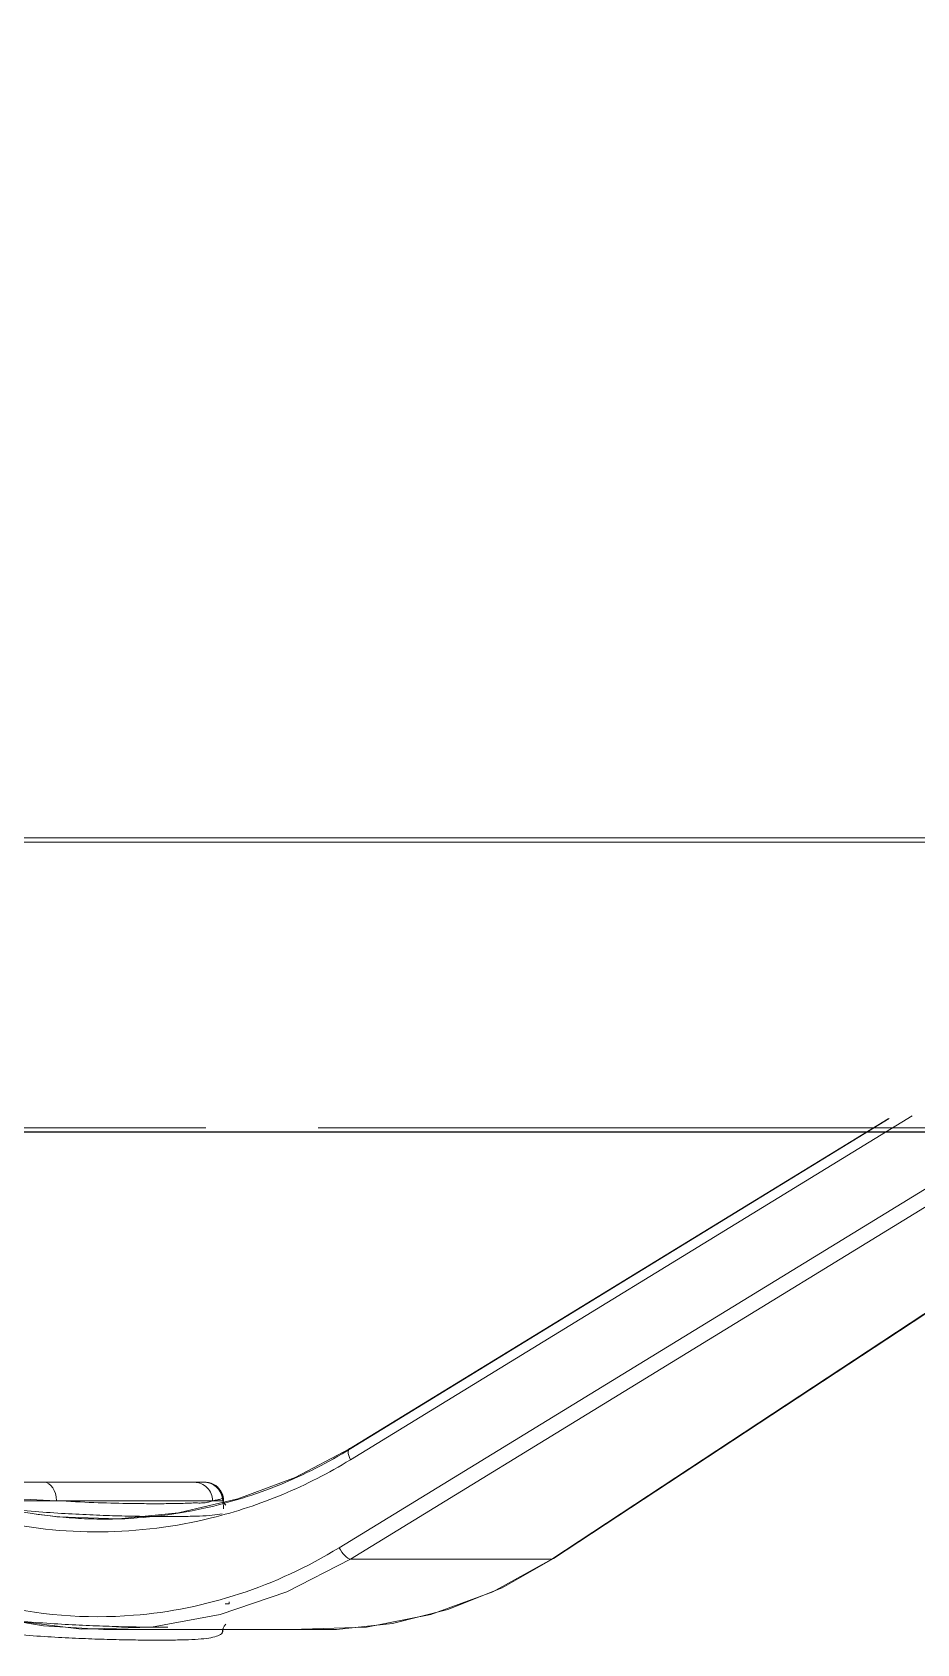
# Model space of a CAD drawing. Header units: millimetres. Extents: x -69706 to 52883, y -6882 to 68885.
# Drawn here: x 41401.8 to 41449.8, y 66718.2 to 66805.7 of the extents above; entities that cross this region are included whole.
import ezdxf

# ---------------------------------------------------------------- set-up
doc = ezdxf.new("R2010")
doc.units = ezdxf.units.MM
doc.layers.add('XFM7P20PCW$0$M-EQPM-3', color=252, linetype='Continuous', lineweight=9)
doc.layers.add('XFM7P20PCW$0$SH-TEXT', color=252, linetype='Continuous')
doc.styles.add('XFM7P20PCW$0$aa-txt', font='isocp.shx', dxfattribs={"bigfont": 'chineset'})
doc.dimstyles.new('XFM7P20PCW$0$adim-5', dxfattribs={"dimscale": 10, "dimtxt": 0.25, "dimasz": 0.25, "dimexe": 0.1, "dimexo": 0.5, "dimgap": 0.15, "dimtad": 0, "dimdec": 4, "dimlfac": 5, "dimdsep": 46, "dimtxsty": 'XFM7P20PCW$0$aa-txt', "dimcen": 2.5, "dimclrd": 3, "dimclre": 3, "dimclrt": 256, "dimadec": 0, "dimazin": 0, "dimtfac": 1, "dimtdec": 4, "dimtmove": 0, "dimatfit": 3, "dimfxl": 1, "dimtolj": 1, "dimtzin": 0, "dimarcsym": 0})

# ---------------------------------------------------------------- blocks, each defined once
blk = doc.blocks.new('XFM7P20PCW$0$A$C33a3deab')
at = {"layer": 'XFM7P20PCW$0$M-EQPM-3'}
for p, q in [((372.489, 1969.905), (607.511, 1969.905)), ((372.489, 1969.905), (607.511, 1969.905)), ((606.611, 1969.674), (373.389, 1969.674)), ((606.611, 1969.674), (377.817, 1969.674)), ((455.619, 1936.143), (425.127, 1954.819)), ((426.365, 1954.662), (455.6, 1936.756)), ((455.674, 1936.74), (426.416, 1954.66)), ((607.511, 1953.938), (372.489, 1953.938)), ((373.389, 1954.169), (457.37, 1954.169)), ((409, 1954.229), (444.584, 1930.785)), ((409.048, 1954.229), (444.677, 1930.756)), ((455.621, 1930.756), (417.058, 1954.376)), ((418.527, 1954.459), (456.225, 1931.37)), ((426.989, 1954.169), (457.37, 1954.169)), ((480.738, 1953.938), (428.388, 1953.938)), ((463.466, 1954.169), (485.051, 1954.169)), ((463.466, 1954.169), (480.76, 1954.169)), ((463.519, 1934.922), (463.5, 1934.922)), ((477.63, 1934.922), (463.519, 1934.922)), ((464.084, 1934.922), (472.25, 1934.922)), ((462.52, 1933.922), (462.5, 1933.922)), ((462.5, 1933.922), (477.164, 1933.922)), ((462.507, 1933.48), (462.52, 1933.922)), ((455.621, 1930.756), (444.677, 1930.756)), ((462.192, 1928.423), (462.192, 1928.328)), ((462.192, 1928.328), (462.424, 1928.328)), ((457.15, 1926.922), (469.016, 1926.922))]:
    blk.add_line(p, q, dxfattribs=at)
at = {"layer": 'XFM7P20PCW$0$M-EQPM-3', "flags": 128}
for points in [[(477.203, 1969.908), (472.546, 1969.908), (467.917, 1969.908), (463.323, 1969.908), (458.772, 1969.908), (454.27, 1969.908), (449.826, 1969.908), (445.446, 1969.908), (441.138, 1969.908), (436.907, 1969.908), (432.762, 1969.908), (428.708, 1969.908), (424.752, 1969.908)], [(422.66, 1969.908), (426.56, 1969.908), (430.562, 1969.908), (434.659, 1969.908), (438.844, 1969.908), (443.111, 1969.908), (447.454, 1969.908), (451.864, 1969.908), (456.335, 1969.908), (460.86, 1969.908), (465.432, 1969.908), (470.043, 1969.908), (474.686, 1969.908)], [(422.66, 1953.935), (426.56, 1953.935), (430.562, 1953.935), (434.659, 1953.935), (438.844, 1953.935), (443.111, 1953.935), (447.454, 1953.935), (451.864, 1953.935), (456.335, 1953.935), (460.86, 1953.935), (465.432, 1953.935), (470.043, 1953.935), (474.686, 1953.935)], [(480.746, 1953.935), (477.203, 1953.935), (472.546, 1953.935), (467.917, 1953.935), (463.323, 1953.935), (458.772, 1953.935), (454.27, 1953.935), (449.826, 1953.935), (445.446, 1953.935), (441.138, 1953.935), (436.907, 1953.935), (432.762, 1953.935), (428.708, 1953.935), (427.412, 1953.935)], [(455.674, 1936.74), (458.624, 1935.181), (461.73, 1934.019), (464.943, 1933.27), (468.211, 1932.944), (471.48, 1933.048), (472.638, 1933.189)], [(462.5, 1933.922), (462.501, 1933.962), (462.503, 1934.001), (462.507, 1934.041), (462.513, 1934.081), (462.52, 1934.12), (462.528, 1934.159), (462.539, 1934.198), (462.551, 1934.236), (462.564, 1934.274), (462.579, 1934.311), (462.595, 1934.347), (462.613, 1934.383), (462.632, 1934.418), (462.653, 1934.453), (462.674, 1934.486), (462.698, 1934.519), (462.722, 1934.55), (462.748, 1934.581), (462.775, 1934.61), (462.803, 1934.639), (462.832, 1934.666), (462.863, 1934.692), (462.894, 1934.717), (462.926, 1934.741), (462.96, 1934.763), (462.994, 1934.784), (463.028, 1934.803), (463.064, 1934.822), (463.1, 1934.838), (463.137, 1934.854), (463.175, 1934.867), (463.213, 1934.88), (463.252, 1934.89), (463.291, 1934.899), (463.33, 1934.907), (463.369, 1934.913), (463.409, 1934.917), (463.449, 1934.92), (463.489, 1934.921), (463.5, 1934.922)], [(463.5, 1934.922), (463.521, 1934.922), (463.585, 1934.922), (463.69, 1934.922), (463.838, 1934.922), (464.028, 1934.922), (464.259, 1934.922), (464.532, 1934.922), (464.845, 1934.922), (465.199, 1934.922), (465.592, 1934.922), (466.024, 1934.922), (466.494, 1934.922), (467.003, 1934.922), (467.548, 1934.922), (468.128, 1934.922), (468.744, 1934.922), (469.394, 1934.922), (470.077, 1934.922), (470.792, 1934.922), (471.537, 1934.922), (472.312, 1934.922), (473.115, 1934.922)], [(472.25, 1934.922), (471.477, 1934.922), (470.734, 1934.922), (470.022, 1934.922), (469.342, 1934.922), (468.694, 1934.922), (468.081, 1934.922), (467.503, 1934.922), (466.961, 1934.922), (466.456, 1934.922), (465.988, 1934.922), (465.559, 1934.922), (465.169, 1934.922), (464.819, 1934.922), (464.509, 1934.922), (464.24, 1934.922), (464.084, 1934.922)], [(462.569, 1934.061), (462.538, 1934.038), (462.52, 1933.922)], [(474.516, 1934.061), (473.011, 1933.98), (471.581, 1933.922)], [(444.584, 1930.785), (447.388, 1929.192), (450.326, 1928.01), (453.339, 1927.257), (456.369, 1926.936), (457.145, 1926.923)], [(444.677, 1930.756), (447.879, 1928.977), (451.254, 1927.736), (454.737, 1927.056), (458.265, 1926.95)], [(473.981, 1927.42), (470.214, 1926.95), (466.425, 1927.056), (462.684, 1927.736), (459.061, 1928.977), (455.621, 1930.756)], [(469.01, 1926.923), (472.286, 1927.136), (474.104, 1927.442)]]:
    blk.add_lwpolyline(points, dxfattribs=at)
at = {"layer": 'XFM7P20PCW$0$M-EQPM-3', "extrusion": (0, 0, -1)}
for centre, major_axis, ratio, start_param, end_param in [((455.308, 1936.143), (0.366, 0.597), 0.38964, 6.018556, 7.619714), ((463.519, 1933.922), (0, 1), 0.999279, 4.712389, 6.283185), ((463.555, 1933.922), (0, 1), 0.996287, 4.851935, 6.283185), ((472.25, 1933.922), (0, 1), 0.66981, 4.712389, 6.283185), ((455.914, 1931.37), (0.366, 0.597), 0.38964, 1.336529, 2.876963), ((461.881, 1926.731), (0.504, 0.486), 0.994059, 6.274466, 7.053775)]:
    blk.add_ellipse(centre, major_axis=major_axis, ratio=ratio, start_param=start_param, end_param=end_param, dxfattribs=at)
at = {"layer": 'XFM7P20PCW$0$M-EQPM-3'}
for points, knots in [([(455.6, 1936.756), (456.833, 1935.99), (459.413, 1934.674), (463.871, 1933.283), (467.528, 1932.879), (470.215, 1932.941), (472.004, 1933.077), (473.344, 1933.285), (474.233, 1933.47)], [0, 0, 0, 0, 0.222222, 0.444444, 0.722222, 0.791667, 0.861111, 1, 1, 1, 1]), ([(475.167, 1932.896), (473.19, 1932.435), (469.154, 1931.993), (463.777, 1932.673), (459.251, 1934.167), (456.8, 1935.42), (455.619, 1936.143)], [-1, -1, -1, -1, -0.7, -0.4, -0.2, 0, 0, 0, 0]), ([(463.107, 1933.919), (463.055, 1933.928), (462.957, 1933.944), (462.83, 1933.968), (462.687, 1934.004), (462.608, 1934.036), (462.569, 1934.061)], [0, 0, 0, 0, 0.2, 0.4, 0.6, 1, 1, 1, 1]), ([(474.233, 1933.47), (473.076, 1933.353), (471.4, 1933.23), (469.384, 1933.136), (468.002, 1933.091), (466.744, 1933.066), (465.612, 1933.06), (464.623, 1933.065), (463.506, 1933.091), (462.892, 1933.145), (462.587, 1933.206)], [-1, -1, -1, -1, -0.8333333, -0.75, -0.6666667, -0.5833333, -0.5, -0.4166667, -0.3333333, -0.1666667, -0.1666667, -0.1666667, -0.1666667]), ([(463.106, 1933.921), (463.172, 1933.893), (463.316, 1933.846), (463.563, 1933.798), (463.843, 1933.794), (464.156, 1933.803), (464.5, 1933.785), (464.875, 1933.77), (465.282, 1933.764), (465.866, 1933.758), (466.67, 1933.758), (467.919, 1933.773), (469.513, 1933.815), (470.866, 1933.88), (471.58, 1933.921)], [0, 0, 0, 0, 0.055556, 0.111111, 0.166667, 0.222222, 0.277778, 0.333333, 0.388889, 0.444444, 0.555556, 0.666667, 0.833333, 1, 1, 1, 1]), ([(456.225, 1931.37), (457.939, 1930.319), (461.572, 1928.636), (468.023, 1927.333), (472.62, 1927.705), (475.167, 1928.328)], [-1, -1, -1, -1, -0.7, -0.4, 0, 0, 0, 0]), ([(465.523, 1927.05), (465.874, 1927.05), (466.623, 1927.054), (467.863, 1927.076), (469.222, 1927.116), (471.2, 1927.201), (472.845, 1927.313), (473.981, 1927.42)], [-0.5, -0.5, -0.5, -0.5, -0.4166667, -0.3333333, -0.25, -0.1666667, 0, 0, 0, 0]), ([(474.484, 1926.731), (473.368, 1926.622), (471.752, 1926.508), (469.809, 1926.421), (468.475, 1926.379), (467.259, 1926.357), (466.162, 1926.351), (465.199, 1926.355), (464.107, 1926.379), (463.092, 1926.463), (462.683, 1926.621), (462.579, 1926.731)], [-1, -1, -1, -1, -0.833333, -0.75, -0.666667, -0.583333, -0.5, -0.416667, -0.333333, -0.166667, 0, 0, 0, 0])]:
    blk.add_open_spline(points, degree=3, knots=knots, dxfattribs=at)
for points in [[(463.106, 1933.921), (463.106, 1934.052), (463.157, 1934.313), (463.374, 1934.647), (463.7, 1934.869), (463.956, 1934.922), (464.084, 1934.922)], [(463.519, 1934.922), (463.525, 1934.922), (463.53, 1934.922), (463.542, 1934.922), (463.555, 1934.922)], [(463.555, 1934.922), (463.607, 1934.922), (463.746, 1934.922), (463.958, 1934.922), (464.084, 1934.922)], [(472.25, 1934.922), (472.698, 1934.922), (473.62, 1934.922), (474.589, 1934.922), (475.084, 1934.922)], [(462.569, 1934.061), (462.559, 1933.993), (462.517, 1933.853), (462.429, 1933.726), (462.376, 1933.672)], [(471.58, 1933.922), (470.514, 1933.921), (468.533, 1933.921), (466.086, 1933.921), (464.226, 1933.921), (463.406, 1933.921), (463.106, 1933.921)], [(462.579, 1926.731), (462.559, 1926.753), (462.544, 1926.843), (462.532, 1926.984)]]:
    blk.add_open_spline(points, degree=3, dxfattribs=at)
blk = doc.blocks.new('XFM7P20PCW$0$A$Cd4ff1465')
at = {"layer": 'XFM7P20PCW$0$SH-TEXT', "annotation_type": 0, "has_hookline": 1, "hookline_direction": 0}
blk.add_leader([(220.0127, 83.3494), (229.1905, 72.2775), (231.6905, 72.2775)], dimstyle='XFM7P20PCW$0$adim-5', dxfattribs=at)
at = {"layer": 'XFM7P20PCW$0$SH-TEXT', "annotation_type": 0, "has_hookline": 1, "hookline_direction": 0, "horizontal_direction": (-1, 0, 0)}
blk.add_leader([(309.7085, 78.9488), (301.4326, 67.751), (298.9326, 67.751)], dimstyle='XFM7P20PCW$0$adim-5', dxfattribs=at)

msp = doc.modelspace()

# ---------------------------------------------------------------- block references
at = {"xscale": 30, "yscale": 30, "zscale": 30}
msp.add_blockref('XFM7P20PCW$0$A$Cd4ff1465', (33168.778, 64392.725), dxfattribs=at)
at = {"xscale": -1}
msp.add_blockref('XFM7P20PCW$0$A$C33a3deab', (41874.712, 64792.078), dxfattribs=at)

doc.saveas('drawing.dxf')
